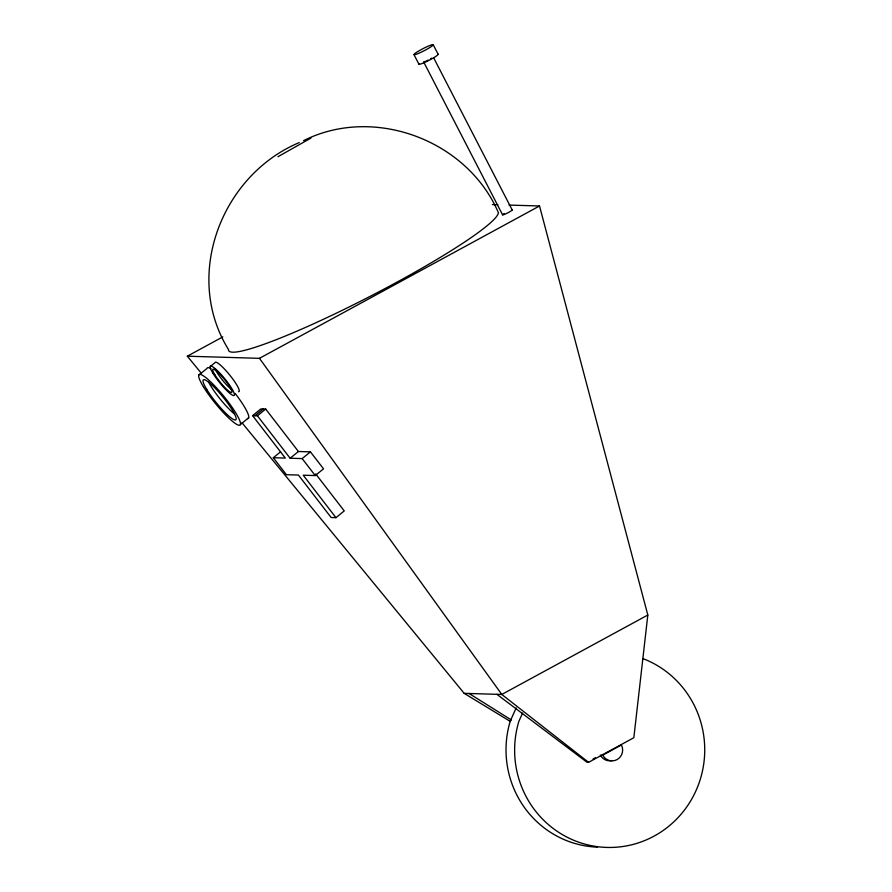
<?xml version="1.0" encoding="UTF-8"?>
<svg xmlns="http://www.w3.org/2000/svg" width="892" height="892" viewBox="0 0 892 892"><rect width="100%" height="100%" fill="white"/><g stroke="black" fill="none" stroke-linecap="round" stroke-linejoin="round"><path stroke-width="1.34" d="M509.009 205.082L539.526 205.985L647.815 615.034L633.844 737.717L588.575 762.337L587.048 762.292L496.877 694.311M516.156 707.925L510.235 721.16A97.484 95.043 -88.3 0 0 597.551 847.144M522.589 713.043L518.843 721.416A97.484 95.043 -88.3 0 0 579.945 842.617A97.484 95.043 -88.3 0 0 699.373 782.117A97.484 95.043 -88.3 0 0 642.876 658.586M198.738 375.142L207.022 368.407A32.491 5.519 50.9 0 1 210.802 368.586M210.244 366.512L215.05 362.609A18.843 3.2 50.9 0 1 229.835 375.186A18.843 3.2 50.9 0 1 238.499 391.7M240.394 424.503L248.678 417.779M335.961 517.661L331.144 517.516L298.419 475.068L286.399 474.711L273.309 457.73L285.329 458.087L252.592 415.639L260.877 408.915L265.693 409.06L298.419 451.508L310.438 451.865L323.54 468.835L315.244 475.57L303.224 475.213L335.961 517.661L344.245 510.926L315.712 473.931M255 415.717L263.285 408.993M252.592 415.639L257.398 415.783L265.693 409.06M273.309 457.73L280.556 451.854M257.398 415.783L290.134 458.232L298.419 451.508M290.134 458.232L302.154 458.588L310.438 451.865M277.947 156.724L310.929 138.115M201.436 373.369L187.331 356.198L222.799 336.897M187.331 356.198L259.46 358.328L539.526 205.985M647.815 615.034L501.795 694.455L464.186 693.352L242 422.763M593.091 759.003L595.51 757.687M602.758 755.134L621.423 744.976A10.827 10.559 -88.3 0 1 617.03 759.616A10.827 10.559 -88.3 0 1 602.758 755.134L601.877 755.111M299.244 142.586C221.495 175.155 182.76 275.74 228.475 349.508A151.64 16.636 -27.3 0 0 362.119 300.448A151.64 16.636 -27.3 0 0 498.383 212.675C467.352 140.289 374.116 105.178 303.559 140.646M492.373 204.58L497.914 204.747M620.542 744.954L621.423 744.976M464.186 693.352L510.469 721.528M469.103 693.497L511.428 720.022M588.575 762.337L501.795 694.455L259.46 358.328M302.154 458.588L315.244 475.57M433.233 44.79A10.827 1.193 -27.3 0 1 418.694 53.319A10.827 1.193 -27.3 0 1 418.861 50.922A10.827 1.193 -27.3 0 1 433.233 44.79L438.173 54.356M433.835 58.147L512.198 209.977M423.566 61.749L502.564 214.816M413.955 54.568L418.894 64.135M511.651 209.91A5.419 0.591 -27.3 0 1 507.804 212.842A5.419 0.591 -27.3 0 1 502.787 214.537M503.311 214.102A5.419 0.591 -27.3 0 1 504.125 213.556M612.035 760.542A10.827 10.559 -88.3 0 1 600.349 755.056M235.154 393.417A32.491 5.519 50.9 0 1 247.463 418.56M437.872 54.167A10.827 1.193 -27.3 0 1 428.439 60.623A10.827 1.193 -27.3 0 1 419.251 63.611M431.639 58.158A5.419 0.591 -27.3 0 1 430.613 58.783M428.171 60.099A5.419 0.591 -27.3 0 1 426.933 60.701M425.796 61.202A5.419 0.591 -27.3 0 1 424.826 61.581M234.284 413.821A25.768 4.382 50.9 0 1 208.617 381.988M232.567 390.161A14.952 2.542 50.9 0 1 222.576 380.26A14.952 2.542 50.9 0 1 215.228 368.664M203.443 386.805A32.491 5.519 50.9 0 0 239.179 425.283A32.491 5.519 50.9 0 0 216.087 387.373A32.491 5.519 50.9 0 0 203.443 386.805M206.777 389.492A25.768 4.382 50.9 0 0 235.12 420.02A25.768 4.382 50.9 0 0 216.801 389.949A25.768 4.382 50.9 0 0 206.777 389.492M214.905 374.841A14.952 2.542 50.9 0 0 231.34 392.547A14.952 2.542 50.9 0 0 220.714 375.108A14.952 2.542 50.9 0 0 214.905 374.841M212.965 373.28A18.843 3.2 50.9 0 0 233.693 395.602A18.843 3.2 50.9 0 0 220.302 373.614A18.843 3.2 50.9 0 0 212.965 373.28"/></g></svg>
